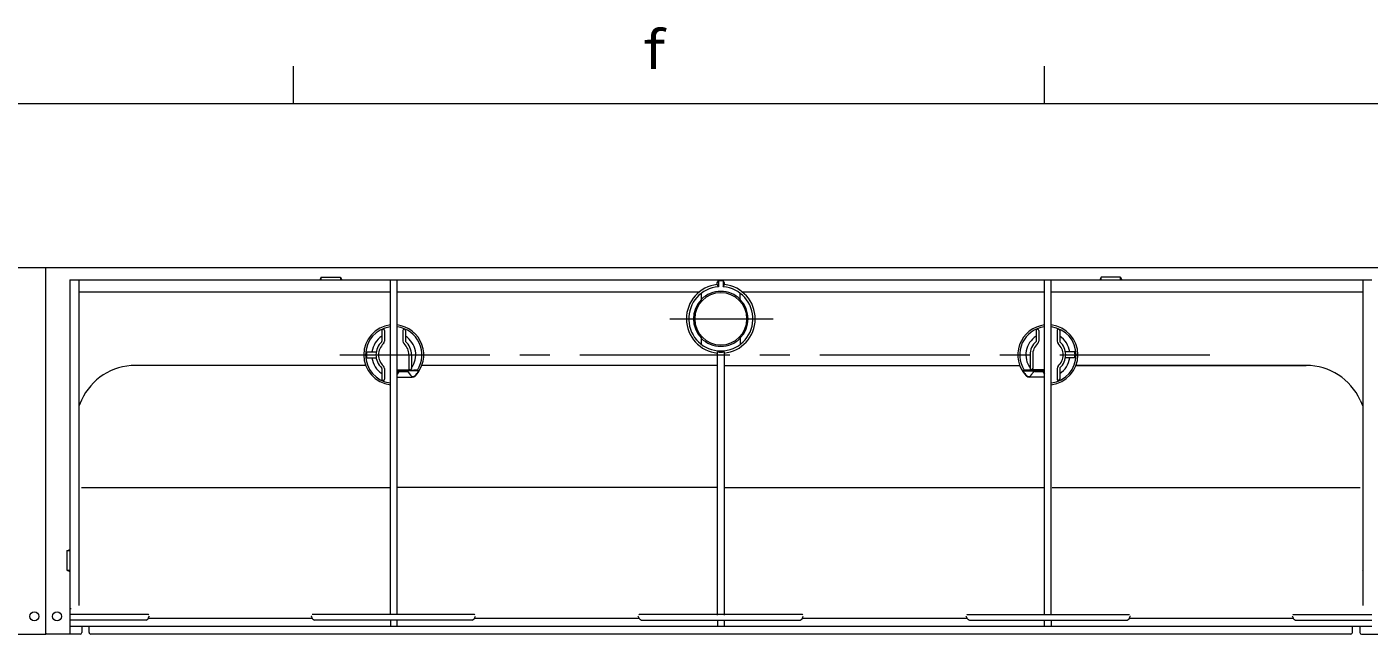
# Model space of a CAD drawing. Units: millimetres, scale not verified. Extents: x -1916 to 1917, y -1364 to 1364.
# Drawn here: x -690.9 to -243.6, y 1162.1 to 1364.3 of the extents above; entities that cross this region are included whole.
import ezdxf
from ezdxf.enums import TextEntityAlignment as Align

# ---------------------------------------------------------------- set-up
doc = ezdxf.new("R2010")
doc.units = ezdxf.units.MM
doc.header["$LTSCALE"] = 10
doc.linetypes.add('CHAIN1', pattern=[8, 5, -1, 1, -1])
for name, color, linetype, lineweight in [('2-C', 7, 'Continuous', 18), ('3-C', 7, 'Continuous', 18), ('F-4', 7, 'Continuous', 18)]:
    doc.layers.add(name, color=color, linetype=linetype, lineweight=lineweight)
doc.styles.add('ＭＳ ゴシック', font='')
doc.styles.get('ＭＳ ゴシック').set_extended_font_data('MS Gothic')

msp = doc.modelspace()

# ---------------------------------------------------------------- linework, layer by layer
at = {"layer": '2-C'}
for p, q in [((-684.62, 1284.09), (-1134.62, 1284.09)), ((-684.62, 1162.45), (-684.62, 1284.09)), ((-696.12, 1162.09), (-684.62, 1162.09))]:
    msp.add_line(p, q, dxfattribs=at)
msp.add_lwpolyline([(-684.62, 1162.45), (-684.62, 1162.09), (-684.62, 1162.45)], dxfattribs=at)
msp.add_circle((-688.42, 1167.99), 1.5, dxfattribs=at)
at = {"layer": '3-C'}
for p, q in [((-234.62, 1284.09), (-684.62, 1284.09)), ((-684.62, 1162.45), (-684.62, 1284.09)), ((-676.62, 1280.09), (-676.62, 1162.09)), ((-676.62, 1280.09), (-242.62, 1280.09)), ((-673.59, 1280.09), (-673.59, 1171.64)), ((-586.42, 1280.99), (-585.97, 1280.09)), ((-569.71, 1168.58), (-569.71, 1280.09)), ((-567.53, 1168.58), (-567.53, 1280.09)), ((-458.82, 1279.76), (-460.42, 1279.76)), ((-460.42, 1279.76), (-460.42, 1277.75)), ((-458.82, 1279.76), (-458.82, 1277.75)), ((-351.71, 1168.58), (-351.71, 1280.09)), ((-349.53, 1168.58), (-349.53, 1280.09)), ((-326.42, 1280.99), (-325.97, 1280.09)), ((-245.65, 1280.09), (-245.65, 1171.64)), ((-673.59, 1276.13), (-569.9, 1276.13)), ((-567.34, 1276.13), (-466.67, 1276.13)), ((-466.12, 1275.47), (-466.12, 1275.58)), ((-460.42, 1277.75), (-460.86, 1278.49)), ((-458.82, 1277.75), (-458.38, 1278.49)), ((-453.12, 1275.58), (-453.12, 1275.47)), ((-453.12, 1275.58), (-453.12, 1275.47)), ((-453.12, 1273.53), (-453.12, 1275.47)), ((-452.57, 1276.13), (-351.9, 1276.13)), ((-349.34, 1276.13), (-245.65, 1276.13)), ((-673.59, 1274.68), (-673.59, 1274.68)), ((-673.59, 1273.88), (-673.59, 1273.88)), ((-673.59, 1273.38), (-673.59, 1273.38)), ((-673.59, 1273.09), (-673.59, 1273.09)), ((-466.12, 1273.53), (-466.12, 1273.46)), ((-466.12, 1273.53), (-466.12, 1273.46)), ((-453.12, 1273.46), (-453.12, 1273.53)), ((-453.12, 1273.53), (-453.12, 1273.46)), ((-245.65, 1274.68), (-245.65, 1274.68)), ((-245.65, 1273.88), (-245.65, 1273.88)), ((-245.65, 1273.38), (-245.65, 1273.38)), ((-245.65, 1273.09), (-245.65, 1273.09)), ((-572.55, 1263.19), (-572.55, 1259.65)), ((-571.69, 1263.19), (-571.69, 1259.65)), ((-565.55, 1263.19), (-565.55, 1259.65)), ((-564.69, 1263.19), (-564.69, 1259.53)), ((-354.55, 1263.19), (-354.55, 1259.53)), ((-353.69, 1263.19), (-353.69, 1259.65)), ((-347.55, 1263.19), (-347.55, 1259.65)), ((-346.69, 1263.19), (-346.69, 1259.65)), ((-572.05, 1258.82), (-572.05, 1258.81)), ((-572.05, 1258.82), (-572.05, 1258.81)), ((-565.19, 1258.81), (-565.19, 1258.82)), ((-466.12, 1260.72), (-466.12, 1260.66)), ((-466.12, 1258.61), (-466.12, 1258.72)), ((-453.12, 1260.66), (-453.12, 1260.72)), ((-453.12, 1258.72), (-453.12, 1258.61)), ((-354.05, 1258.81), (-354.05, 1258.82)), ((-347.19, 1258.82), (-347.19, 1258.81)), ((-347.19, 1258.82), (-347.19, 1258.81)), ((-577.6, 1256.09), (-574.47, 1256.09)), ((-577.6, 1254.09), (-574.47, 1254.09)), ((-563.55, 1255.09), (-563.55, 1250.5)), ((-563.55, 1255.09), (-563.55, 1250.5)), ((-562.69, 1255.09), (-562.69, 1250.5)), ((-460.71, 1168.45), (-460.71, 1256.07)), ((-460.21, 1256.03), (-460.21, 1256.03)), ((-459.03, 1256.03), (-459.03, 1256.03)), ((-458.53, 1256.07), (-458.53, 1168.45)), ((-356.55, 1255.09), (-356.55, 1250.5)), ((-355.69, 1255.09), (-355.69, 1250.5)), ((-355.69, 1255.09), (-355.69, 1250.5)), ((-341.64, 1256.09), (-344.77, 1256.09)), ((-341.64, 1254.09), (-344.77, 1254.09)), ((-577.99, 1251.59), (-654.72, 1251.59)), ((-577.99, 1251.59), (-654.72, 1251.59)), ((-572.55, 1250.52), (-572.55, 1246.99)), ((-571.69, 1250.53), (-571.69, 1246.99)), ((-567.53, 1250.08), (-563.06, 1250.08)), ((-560.3, 1249.8), (-567.53, 1249.8)), ((-567.02, 1249.32), (-567.52, 1248.69)), ((-567.02, 1249.66), (-567.02, 1249.66)), ((-567.02, 1249.32), (-567.02, 1249.66)), ((-563.82, 1249.66), (-563.82, 1249.66)), ((-563.82, 1249.32), (-563.82, 1249.66)), ((-563.82, 1249.32), (-562.99, 1248.28)), ((-563.15, 1250.1), (-563.09, 1250.1)), ((-563.02, 1250.03), (-561.91, 1250.03)), ((-560.7, 1250.02), (-560.3, 1249.8)), ((-460.71, 1251.59), (-559.24, 1251.59)), ((-458.53, 1251.59), (-359.99, 1251.59)), ((-358.54, 1250.02), (-358.94, 1249.8)), ((-358.94, 1249.8), (-351.71, 1249.8)), ((-356.22, 1250.03), (-357.33, 1250.03)), ((-355.42, 1249.32), (-356.25, 1248.28)), ((-356.15, 1250.1), (-356.22, 1250.03)), ((-351.71, 1250.08), (-356.18, 1250.08)), ((-356.09, 1250.1), (-356.15, 1250.1)), ((-356.09, 1250.1), (-356.15, 1250.1)), ((-355.42, 1249.32), (-355.42, 1249.66)), ((-355.42, 1249.66), (-355.42, 1249.66)), ((-352.22, 1249.32), (-352.22, 1249.66)), ((-352.22, 1249.66), (-352.22, 1249.66)), ((-352.22, 1249.32), (-351.72, 1248.69)), ((-347.55, 1250.53), (-347.55, 1246.99)), ((-346.69, 1250.52), (-346.69, 1246.99)), ((-264.52, 1251.59), (-341.24, 1251.59)), ((-341.24, 1251.59), (-264.52, 1251.59)), ((-567.53, 1247.69), (-562.46, 1247.69)), ((-567.22, 1247.69), (-567.24, 1247.69)), ((-351.71, 1247.69), (-356.78, 1247.69)), ((-352.02, 1247.69), (-352, 1247.69)), ((-672.68, 1239.99), (-673.59, 1237.96)), ((-246.56, 1239.99), (-245.65, 1237.96)), ((-673.59, 1210.89), (-673.59, 1210.89)), ((-673.59, 1209.29), (-673.59, 1209.29)), ((-672.68, 1210.89), (-570.02, 1210.89)), ((-460.71, 1210.89), (-567.22, 1210.89)), ((-458.53, 1210.89), (-352.02, 1210.89)), ((-349.22, 1210.89), (-246.56, 1210.89)), ((-245.65, 1210.89), (-245.65, 1210.89)), ((-245.65, 1209.29), (-245.65, 1209.29)), ((-673.59, 1206.11), (-673.59, 1206.12)), ((-245.65, 1206.11), (-245.65, 1206.12)), ((-677.52, 1189.79), (-676.62, 1190.24)), ((-676.61, 1189.79), (-677.52, 1189.79)), ((-677.52, 1183.39), (-676.61, 1183.39)), ((-673.32, 1183.14), (-673.32, 1183.14)), ((-245.91, 1183.14), (-245.91, 1183.14)), ((-676.12, 1170.53), (-676.62, 1170.53)), ((-650.35, 1168.58), (-676.62, 1168.58)), ((-650.44, 1167.39), (-650.09, 1168.06)), ((-650.09, 1168.06), (-650.44, 1167.39)), ((-595.68, 1167.24), (-596.08, 1168.02)), ((-541.69, 1168.58), (-595.85, 1168.58)), ((-541.86, 1167.24), (-541.43, 1168.06)), ((-486.68, 1167.24), (-487.11, 1168.06)), ((-432.39, 1168.58), (-486.85, 1168.58)), ((-432.56, 1167.24), (-432.13, 1168.06)), ((-377.38, 1167.24), (-377.81, 1168.06)), ((-377.55, 1168.58), (-323.39, 1168.58)), ((-323.56, 1167.24), (-323.15, 1168.02)), ((-268.8, 1167.39), (-269.15, 1168.06)), ((-268.89, 1168.58), (-242.62, 1168.58)), ((-651.18, 1166.77), (-676.62, 1166.77)), ((-242.62, 1164.59), (-676.62, 1164.59)), ((-672.62, 1164.59), (-672.62, 1162.59)), ((-670.11, 1162.6), (-670.11, 1164.59)), ((-650.44, 1167.39), (-595.76, 1167.39)), ((-542.53, 1166.77), (-595.01, 1166.77)), ((-569.71, 1166.77), (-569.71, 1164.58)), ((-567.53, 1164.58), (-567.53, 1166.77)), ((-541.78, 1167.39), (-486.76, 1167.39)), ((-486.01, 1166.77), (-433.23, 1166.77)), ((-460.71, 1166.77), (-460.71, 1164.58)), ((-458.53, 1166.77), (-458.53, 1164.58)), ((-432.48, 1167.39), (-377.46, 1167.39)), ((-376.65, 1166.77), (-324.23, 1166.77)), ((-351.71, 1164.58), (-351.71, 1166.77)), ((-349.53, 1166.77), (-349.53, 1164.58)), ((-323.48, 1167.39), (-268.8, 1167.39)), ((-268.06, 1166.77), (-242.62, 1166.77)), ((-249.13, 1162.6), (-249.13, 1164.59)), ((-246.62, 1164.59), (-246.62, 1162.59)), ((-673.12, 1162.09), (-684.62, 1162.09)), ((-249.63, 1162.1), (-669.61, 1162.1)), ((-459.62, 1162.09), (-459.62, 1162.1)), ((-246.12, 1162.09), (-234.62, 1162.09))]:
    msp.add_line(p, q, dxfattribs=at)
at = {"layer": '3-C', "color": 4, "linetype": 'CHAIN1', "lineweight": 5}
for p, q in [((-476.58, 1267.09), (-442.12, 1267.09)), ((-586.61, 1255.09), (-294.62, 1255.09))]:
    msp.add_line(p, q, dxfattribs=at)
at = {"layer": '3-C'}
for points in [[(-592.82, 1280.08), (-592.82, 1280.99), (-593.27, 1280.09)], [(-592.82, 1280.99), (-586.42, 1280.99), (-586.42, 1280.08)], [(-460.86, 1278.49), (-460.86, 1279.09), (-460.42, 1279.76)], [(-458.38, 1278.49), (-458.38, 1279.09), (-458.82, 1279.76)], [(-332.82, 1280.08), (-332.82, 1280.99), (-333.27, 1280.09)], [(-326.42, 1280.08), (-326.42, 1280.99), (-332.82, 1280.99)], [(-466.12, 1275.58), (-466.12, 1275.47), (-466.12, 1273.53)], [(-466.12, 1260.72), (-466.12, 1260.66), (-466.12, 1258.72), (-466.12, 1258.61)], [(-453.12, 1260.72), (-453.12, 1260.66), (-453.12, 1258.72), (-453.12, 1258.61)], [(-563.15, 1250.1), (-563.09, 1250.1), (-563.02, 1250.03)], [(-677.52, 1189.79), (-677.52, 1183.39), (-676.62, 1182.94)], [(-684.62, 1162.09), (-684.62, 1162.45), (-684.62, 1162.09)]]:
    msp.add_lwpolyline(points, dxfattribs=at)
msp.add_circle((-680.82, 1167.99), 1.5, dxfattribs=at)
for centre, radius, start, end in [((-459.62, 1267.09), 11.46, 96.2034, 264.5383), ((-459.62, 1267.09), 10.69, 94.3079, 85.6921), ((-459.62, 1267.09), 8.7, 90, 270), ((-459.62, 1267.09), 9.15, 44.7072, 135.2928), ((-459.62, 1267.09), 8.7, 270, 90), ((-459.62, 1267.09), 11.46, 275.4617, 83.7966), ((-459.62, 1267.09), 9.1, 135.5766, 224.4234), ((-459.62, 1267.09), 9.1, 315.5766, 44.4234), ((-568.62, 1255.09), 10.01, 96.2677, 263.7323), ((-568.62, 1255.09), 9.4, 97.5142, 262.4858), ((-572.12, 1263.19), 0.433, 360, 180.0097), ((-568.62, 1255.09), 10.01, 316.0062, 83.7323), ((-568.62, 1255.09), 9.4, 327.3826, 82.4853), ((-565.12, 1263.19), 0.433, 359.9999, 180), ((-350.62, 1255.09), 10.01, 96.2677, 223.9938), ((-350.62, 1255.09), 9.4, 97.5147, 212.6174), ((-354.12, 1263.19), 0.433, 0, 180.0001), ((-350.62, 1255.09), 10.01, 276.2677, 83.7323), ((-350.62, 1255.09), 9.4, 277.5142, 82.4858), ((-347.12, 1263.19), 0.433, 359.9903, 180), ((-568.62, 1255.09), 7.34, 122.3804, 172.1581), ((-568.62, 1255.09), 5.93, 132.6562, 227.2251), ((-568.62, 1255.09), 5.07, 132.6423, 227.3457), ((-572.82, 1259.65), 0.263, 312.1805, 0.3864), ((-572.82, 1259.65), 0.263, 312.1792, 0.3901), ((-572.82, 1259.65), 1.13, 312.6423, 0), ((-564.42, 1259.65), 1.13, 180, 227.3577), ((-568.62, 1255.09), 5.07, 0, 47.3577), ((-568.62, 1255.09), 7.34, 323.8895, 57.6197), ((-568.62, 1255.09), 5.93, 0.0001, 48.479), ((-459.62, 1267.09), 9.15, 224.7072, 270), ((-459.62, 1267.09), 9.15, 270, 315.2928), ((-350.62, 1255.09), 7.34, 122.3803, 216.1105), ((-350.62, 1255.09), 5.93, 131.521, 179.9999), ((-350.62, 1255.09), 5.07, 132.6423, 180), ((-354.82, 1259.65), 1.13, 312.6423, 360), ((-346.42, 1259.65), 1.13, 180, 227.3577), ((-350.62, 1255.09), 5.07, 312.6543, 47.3577), ((-350.62, 1255.09), 7.34, 7.8419, 57.6196), ((-346.42, 1259.65), 0.263, 179.6099, 227.8208), ((-346.42, 1259.65), 0.263, 179.6136, 227.8195), ((-350.62, 1255.09), 5.93, 312.7749, 47.3438), ((-568.62, 1255.09), 9.04, 173.632, 186.366), ((-568.62, 1255.09), 7.34, 187.8419, 237.6197), ((-449.81, 1418.04), 162.34, 266.1506, 266.327), ((-459.62, 1267.07), 11.05, 266.9308, 273.0692), ((-469.43, 1418.04), 162.34, 273.673, 273.8494), ((-350.62, 1255.09), 7.34, 302.3803, 352.1581), ((-350.62, 1255.09), 9.04, 353.634, 6.368), ((-654.72, 1231.89), 19.7, 90, 155.7208), ((-572.85, 1250.52), 0.3, 0.0021, 47.2231), ((-572.85, 1250.52), 0.3, 0.0021, 47.2231), ((-572.82, 1250.53), 1.13, 0, 47.4112), ((-563.83, 1271.33), 21.93, 261.6432, 262.1005), ((-566.15, 1254.83), 5.28, 262.4, 266.3539), ((-565.57, 1264.1), 14.56, 266.3883, 268.3895), ((-565.41, 1270.92), 21.38, 268.4756, 269.9703), ((-565.42, 1269.79), 20.25, 269.993, 271.3715), ((-565.39, 1267.47), 17.94, 271.4823, 272.9308), ((-564.79, 1256), 6.45, 272.7745, 275.9669), ((-563.74, 1245.9), 3.7, 94.5728, 95.9243), ((-563.64, 1244.76), 4.85, 93.3983, 94.5876), ((-563.48, 1242.05), 7.57, 92.5238, 93.3983), ((-563.15, 1250.5), 0.4, 180.0066, 269.9931), ((-563.09, 1250.5), 0.4, 270.0084, 359.9909), ((-562.21, 1248.9), 1, 218.264, 315.9734), ((-562.49, 1249.2), 1.5, 271.4405, 315.462), ((-561.59, 1209.22), 40.82, 88.7444, 90.4446), ((-568.62, 1255.09), 9.92, 315.9734, 325.9817), ((-569.03, 1252.94), 9.28, 338.5337, 340.2212), ((-350.21, 1252.94), 9.28, 199.7788, 201.4663), ((-350.62, 1255.09), 9.92, 214.0182, 224.0266), ((-357.65, 1209.22), 40.82, 89.5554, 91.2556), ((-356.75, 1249.2), 1.5, 224.538, 268.5595), ((-357.03, 1248.9), 1, 224.0266, 321.736), ((-356.15, 1250.5), 0.4, 180.0091, 269.9916), ((-356.09, 1250.5), 0.4, 270.0069, 359.9934), ((-355.76, 1242.05), 7.57, 86.6017, 87.4762), ((-355.6, 1244.76), 4.85, 85.4124, 86.6017), ((-355.5, 1245.9), 3.7, 84.0757, 85.4272), ((-354.45, 1256), 6.45, 264.0331, 267.2255), ((-353.84, 1267.47), 17.94, 267.0692, 268.5177), ((-353.82, 1269.79), 20.25, 268.6285, 270.007), ((-353.83, 1270.92), 21.38, 270.0297, 271.5244), ((-353.67, 1264.1), 14.56, 271.6105, 273.6117), ((-353.09, 1254.83), 5.28, 273.6461, 277.6), ((-355.41, 1271.33), 21.93, 277.8995, 278.3568), ((-346.42, 1250.53), 1.13, 132.5888, 180), ((-346.39, 1250.52), 0.3, 132.7769, 179.998), ((-346.39, 1250.52), 0.3, 132.7769, 179.998), ((-264.52, 1231.89), 19.7, 24.2792, 90), ((-572.12, 1246.99), 0.433, 180.0001, 360), ((-347.12, 1246.99), 0.433, 180, 359.9999), ((-650.34, 1168.12), 0.454, 74.4391, 90.5347), ((-595.22, 1168.53), 0.998, 207.8387, 210.4387), ((-541.69, 1168.15), 0.424, 73.8618, 91.112), ((-486.85, 1168.15), 0.424, 88.888, 106.1382), ((-432.39, 1168.15), 0.424, 73.8618, 91.112), ((-377.55, 1168.15), 0.424, 88.888, 106.1382), ((-324.01, 1168.53), 0.998, 329.5612, 332.1614), ((-268.9, 1168.12), 0.454, 89.4653, 105.5609), ((-651.21, 1167.53), 0.757, 272.3609, 337.3837), ((-648.82, 1166.54), 1.83, 152.2983, 157.6315), ((-594.98, 1167.53), 0.757, 202.6436, 267.6119), ((-542.56, 1167.53), 0.757, 272.3609, 337.3837), ((-485.98, 1167.53), 0.757, 202.6436, 267.6119), ((-433.26, 1167.53), 0.757, 272.3881, 337.3564), ((-376.68, 1167.53), 0.757, 202.6163, 267.6391), ((-324.26, 1167.53), 0.757, 272.3881, 337.3564), ((-270.42, 1166.54), 1.83, 22.3685, 27.7017), ((-268.03, 1167.53), 0.757, 202.6163, 267.6391), ((-673.12, 1162.59), 0.5, 270, 0), ((-669.61, 1162.6), 0.5, 180.001, 270.0021), ((-249.63, 1162.6), 0.5, 269.9979, 359.999), ((-246.12, 1162.59), 0.5, 180, 270)]:
    msp.add_arc(centre, radius, start, end, dxfattribs=at)
at = {"layer": 'F-4'}
for p, q in [((-602.02, 1338.76), (-602.02, 1351.27)), ((-351.75, 1338.76), (-351.75, 1351.27)), ((-1915.97, 1338.76), (1900.73, 1338.76))]:
    msp.add_line(p, q, dxfattribs=at)

# ---------------------------------------------------------------- texts
at = {"layer": 'F-4', "style": 'ＭＳ ゴシック'}
msp.add_text('f', height=13.2, dxfattribs=at).set_placement((-486.32, 1346.33), align=Align.BOTTOM_LEFT)

doc.saveas('drawing.dxf')
